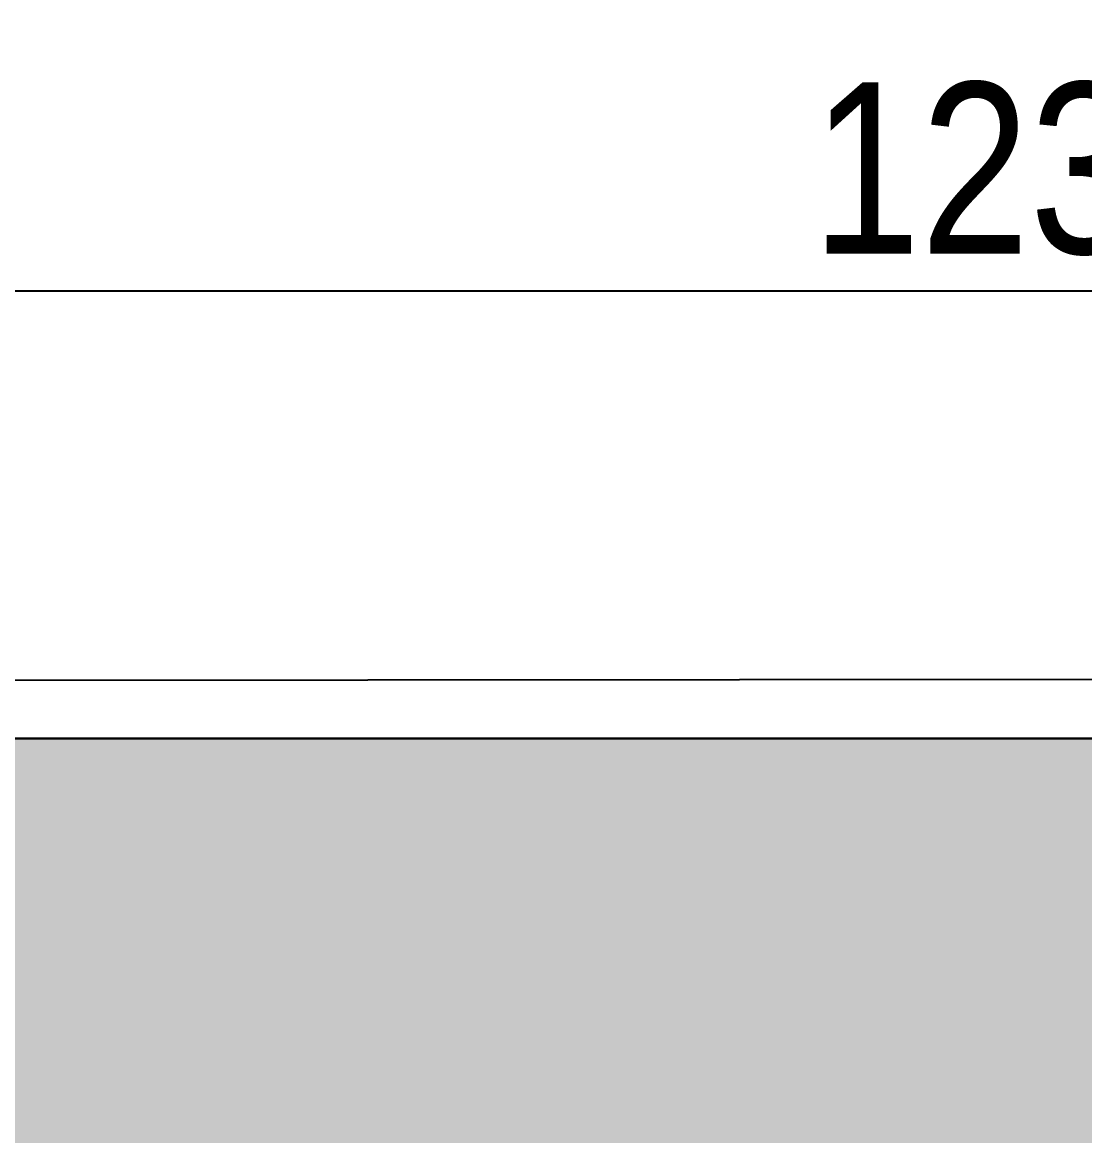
# Model space of a CAD drawing. Header units: metres. Extents: x 493 to 630, y -132 to -15.
# Drawn here: x 538.649 to 539.207, y -79.598 to -79.013 of the extents above; entities that cross this region are included whole.
import ezdxf

# ---------------------------------------------------------------- set-up
doc = ezdxf.new("R2010")
doc.units = ezdxf.units.M
doc.header["$MEASUREMENT"] = 0
doc.header["$PDMODE"] = 3
for name, color, linetype in [('a_caramida', 2, 'Continuous'), ('a_cote_50', 9, 'Continuous'), ('a_pereti_hasuri', 253, 'Continuous')]:
    doc.layers.add(name, color=color, linetype=linetype)
doc.styles.get("Standard").update_dxf_attribs({"font": 'ARIALN.TTF'})
doc.dimstyles.new('50 cote', dxfattribs={"dimtxt": 0.09, "dimasz": 0.06, "dimexe": 0, "dimexo": 0, "dimgap": 0.018, "dimtad": 1, "dimdec": 1, "dimlfac": 100, "dimrnd": 0.5, "dimdsep": 46, "dimtxsty": 'Standard', "dimblk": 'OBLIQUE', "dimcen": 0.00045, "dimclrd": 256, "dimclrt": 4, "dimadec": 1, "dimazin": 0, "dimtfac": 1, "dimtdec": 1, "dimtix": 1, "dimtofl": 0, "dimtmove": 0, "dimatfit": 3, "dimldrblk": 'OBLIQUE', "dimfxl": 0, "dimtolj": 1, "dimtzin": 0, "dimarcsym": 0})

# ---------------------------------------------------------------- blocks, each defined once
blk = doc.blocks.new('_Oblique')
at = {"color": 0, "linetype": 'ByBlock', "lineweight": -2}
blk.add_line((-0.5, -0.5), (0.5, 0.5), dxfattribs=at)
blk = doc.blocks.new('*D1141')
at = {"layer": 'a_cote_50', "lineweight": -2, "ltscale": 0.3}
blk.add_line((-18.5323, -53.43391), (-17.3023, -53.43391), dxfattribs=at)
at = {"layer": 'Defpoints', "color": 0, "ltscale": 0.3}
for p in [(-17.3023, -53.43391), (-17.3023, -53.66936), (-18.5323, -53.67436)]:
    blk.add_point(p, dxfattribs=at)
at = {"layer": 'a_cote_50', "lineweight": -2, "ltscale": 0.3, "xscale": 0.06, "yscale": 0.06, "zscale": 0.06}
for p, rotation in [((-18.5323, -53.43391), 179.9999999999994), ((-17.3023, -53.43391), 359.9999999999994)]:
    blk.add_blockref('_Oblique', p, dxfattribs=dict(at, rotation=rotation))
at = {"layer": 'a_cote_50', "color": 4, "ltscale": 0.3, "insert": (-17.9173, -53.36996), "char_height": 0.09, "attachment_point": 5}
blk.add_mtext('\\A1;123', dxfattribs=at)
blk = doc.blocks.new('COTE EXY')
at = {"layer": 'a_cote_50', "ltscale": 0.3}
dim = blk.add_linear_dim(base=(-17.3023, -53.43391), p1=(-18.5323, -53.67436), p2=(-17.3023, -53.66936), angle=180, dimstyle='50 cote', override={"dimtmove": 1}, dxfattribs=at)
dim.commit()
dim.dimension.update_dxf_attribs({"geometry": '*D1141', "text_midpoint": (-17.9173, -53.36996)})

msp = doc.modelspace()

# ---------------------------------------------------------------- hatches: boundary and pattern name
at = {"layer": 'a_pereti_hasuri', "ltscale": 0.3}
h = msp.add_hatch(dxfattribs=at)
h.set_pattern_fill('ANSI33', color=256, scale=0.25, style=0)
h.set_pattern_definition([(45, (-4876.954644, 8292.469365), (-0.04419417382, 0.04419417382), []), (45, (-4876.91045, 8292.469365), (-0.04419417382, 0.04419417382), [0.03125, -0.015625])])
h.paths.add_polyline_path([(533.44479, -79.38958), (533.44479, -80.11958), (532.51979, -80.11958), (532.51979, -79.38958)])
h.paths.add_polyline_path([(536.46479, -79.38958), (536.46479, -80.11958), (535.52479, -80.11958), (535.52479, -79.38958)])
h.paths.add_polyline_path([(538.14479, -89.60958), (538.18979, -89.60958), (538.18979, -89.68458), (539.23832, -89.68458), (539.23832, -84.30958), (541.58832, -84.30958), (541.58832, -84.55958), (542.08332, -84.55958), (542.08332, -84.31958), (542.54479, -84.31958), (542.54479, -84.08958), (539.24479, -84.08958), (539.24479, -80.13958), (539.76479, -80.13958), (539.76479, -79.38958), (538.53479, -79.38958), (538.53479, -80.11958), (538.87979, -80.11958), (538.87979, -82.53958), (538.20479, -82.53958), (538.20479, -82.76458), (539.1436, -82.76458), (539.1436, -83.73958), (538.20479, -83.73958), (538.20479, -83.84458), (539.00479, -83.84458), (539.00479, -84.53458), (539.12479, -84.53458), (539.12479, -89.23958), (538.14479, -89.23958)])

# ---------------------------------------------------------------- linework, layer by layer
at = {"layer": 'a_caramida', "ltscale": 0.3}
msp.add_lwpolyline([(539.76479, -79.38958), (538.53479, -79.38958), (538.53479, -79.38958), (538.53479, -80.11958), (538.87979, -80.11958), (538.87979, -82.53958), (538.20479, -82.53958), (538.20479, -82.76458), (539.1436, -82.76458), (539.1436, -83.73958), (538.20479, -83.73958), (538.20479, -83.84458), (539.00479, -83.84458), (539.00479, -84.53458), (539.12479, -84.53458), (539.12479, -89.23958), (538.14479, -89.23958), (538.14479, -89.60958), (538.18979, -89.60958), (538.18979, -89.68458), (538.18979, -89.68458), (539.23832, -89.68458)], dxfattribs=at)
at = {"layer": 'a_cote_50', "ltscale": 0.3}
for points in [[(504.21498, -79.38958), (553.78512, -79.38958), (553.78512, -72.77758), (553.58512, -72.77758), (553.58512, -64.02958), (552.42761, -64.02958), (552.42761, -58.35058), (560.13512, -58.35058), (560.13512, -51.31658), (557.29604, -51.3164), (557.26248, -41.09139)], [(506.12025, -92.79458), (504.21498, -79.38958), (553.78493, -79.34534)]]:
    msp.add_lwpolyline(points, dxfattribs=at)
at = {"layer": 'a_cote_50', "color": 242, "ltscale": 0.3}
msp.add_lwpolyline([(568.74532, -92.79458), (568.74532, -83.06458), (553.78532, -83.06458), (553.78497, -79.38958), (504.21498, -79.38958), (506.12025, -92.79458)], close=True, dxfattribs=at)

# ---------------------------------------------------------------- block references
at = {"layer": 'a_cote_50'}
msp.add_blockref('COTE EXY', (557.06709, -25.72022), dxfattribs=at)

doc.saveas('drawing.dxf')
